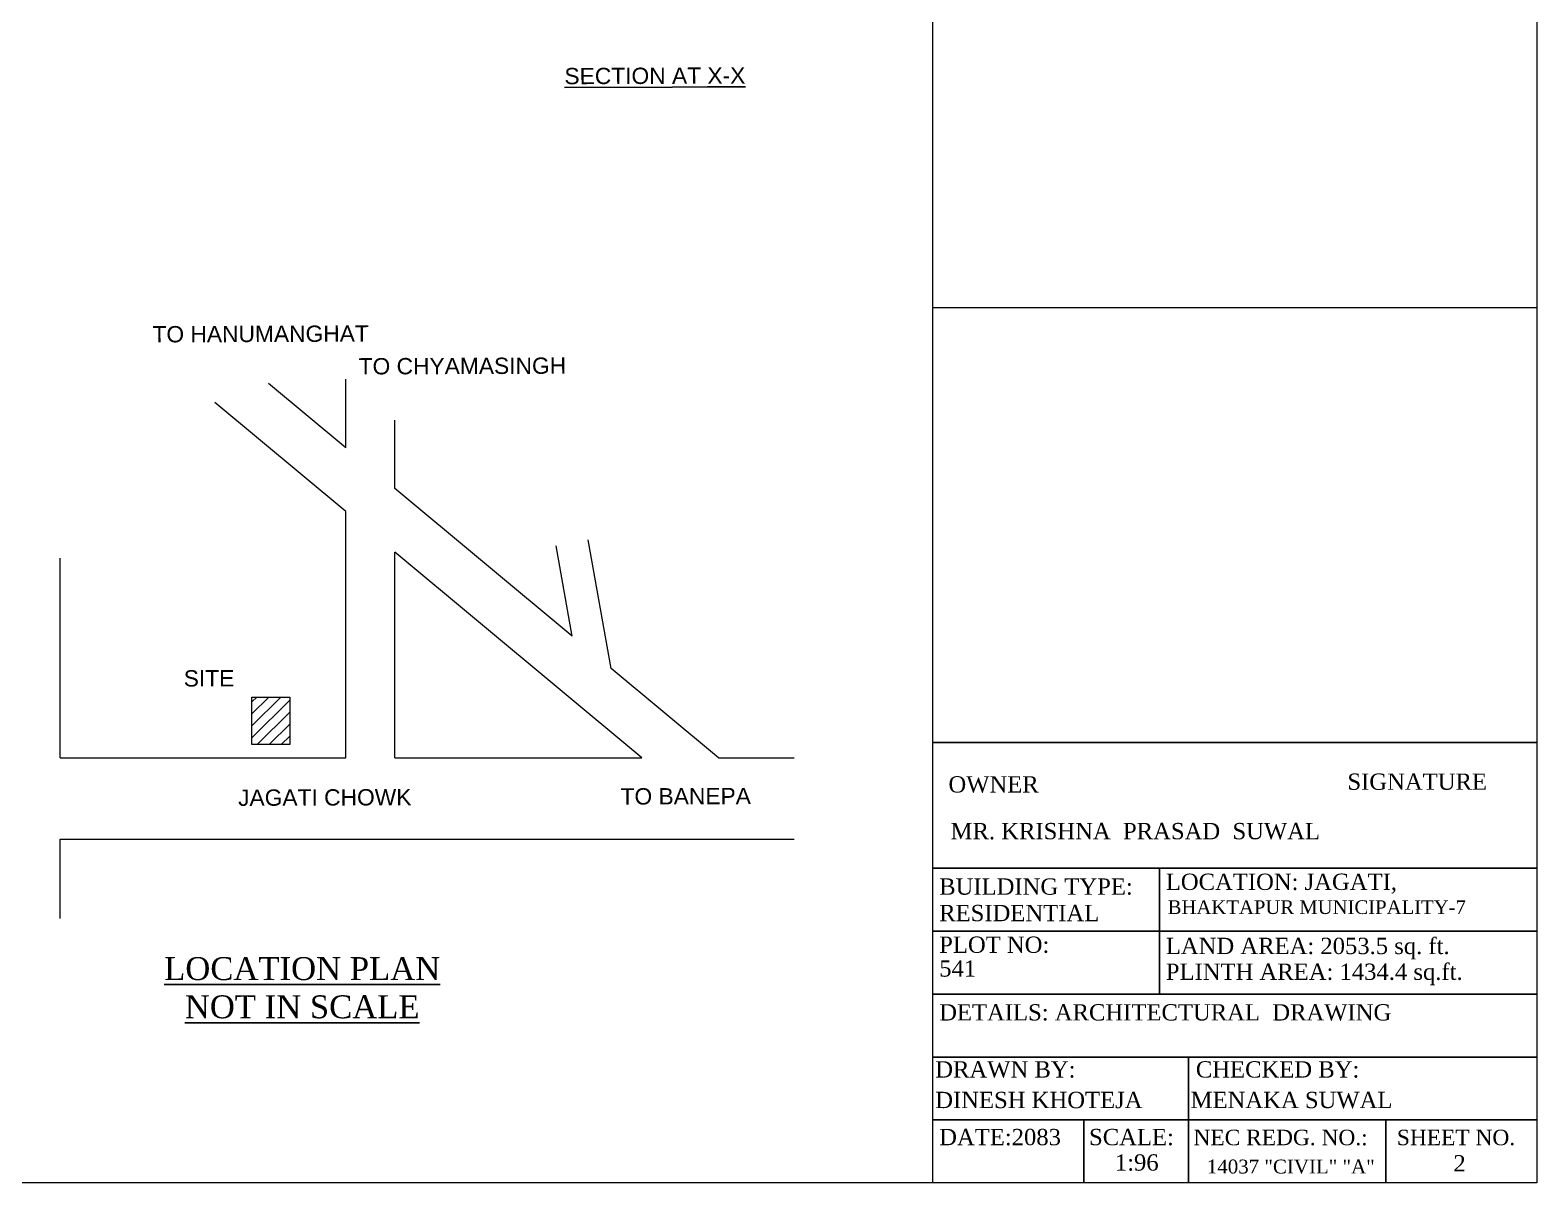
# Model space of a CAD drawing. Header units: inches. Extents: x 149946 to 166271, y -29520 to -26192.
# Drawn here: x 165162 to 166271, y -28348 to -27499 of the extents above; entities that cross this region are included whole.
import ezdxf

# ---------------------------------------------------------------- set-up
doc = ezdxf.new("R2010")
doc.units = ezdxf.units.IN
doc.header["$LTSCALE"] = 5
doc.header["$MEASUREMENT"] = 0
for name, color, linetype, lineweight in [('1', 7, 'Continuous', 25), ('A-WALL', 7, 'Continuous', 9), ('ele1', 21, 'Continuous', 20)]:
    doc.layers.add(name, color=color, linetype=linetype, lineweight=lineweight)
for name, color, linetype in [('column', 4, 'Continuous'), ('TEXT', 6, 'Continuous'), ('WALL', 7, 'Continuous')]:
    doc.layers.add(name, color=color, linetype=linetype)
doc.styles.add('DIMTEXT', font='arial.ttf', dxfattribs={"height": 8})
doc.styles.add('ordinary', font='times.ttf')

msp = doc.modelspace()

# ---------------------------------------------------------------- hatches: boundary and pattern name
at = {"layer": 'WALL', "linetype": 'ByBlock', "ltscale": 5, "true_color": 0xf8991e}
h = msp.add_hatch(dxfattribs=at)
h.set_pattern_fill('ANSI31', color=30, scale=50)
h.set_pattern_definition([(45, (152693.6685, -23999.5215), (-4.4194174, 4.4194174), [])])
h.paths.add_polyline_path([(165325.3, -28025.2), (165353.1, -28025.2), (165353.1, -27990.2), (165325.3, -27990.2)])

# ---------------------------------------------------------------- linework, layer by layer
at = {"layer": '1'}
for p, q in [((165826.5, -28023.6, -72.7), (166271.1, -28023.6, -72.7)), ((165826.5, -28116.2, -72.7), (166271.1, -28116.2, -72.7)), ((165993.3, -28116.2, -72.7), (165993.3, -28208.9, -72.7)), ((165826.5, -28162.5, -72.7), (166271.1, -28162.5, -72.7)), ((165826.5, -28208.9, -72.7), (166271.1, -28208.9, -72.7)), ((165826.5, -28255.2, -72.7), (166271.1, -28255.2, -72.7)), ((166014.6, -28255.2, -72.7), (166014.6, -28347.8, -72.7)), ((165826.5, -28301.5, -72.7), (166271.1, -28301.5, -72.7)), ((165937.6, -28347.8, -72.7), (165937.6, -28301.5, -72.7)), ((166160, -28347.8, -72.7), (166160, -28301.5, -72.7))]:
    msp.add_line(p, q, dxfattribs=at)
at = {"layer": 'A-WALL', "ltscale": 5}
for p, q in [((165394.5, -27806.8, -72.7), (165337.4, -27759.4, -72.7)), ((165394.5, -27806.8, -72.7), (165394.5, -27756.3, -72.7)), ((165394.5, -27853.7, -72.7), (165297.9, -27773.4, -72.7)), ((165430.5, -27836.8, -72.7), (165430.5, -27786.3, -72.7)), ((165561.1, -27945.4, -72.7), (165430.5, -27836.8, -72.7)), ((165394.5, -28034.9, -72.7), (165394.5, -27853.7, -72.7)), ((165561.1, -27945.4, -72.7), (165549.2, -27878.8, -72.7)), ((165589.7, -27969.2, -72.7), (165572.9, -27874.6, -72.7)), ((165184.2, -28034.9, -72.7), (165184.2, -27887.9, -72.7)), ((165430.5, -28034.9, -72.7), (165430.5, -27883.6, -72.7)), ((165612.4, -28034.9, -72.7), (165430.5, -27883.6, -72.7)), ((165668.7, -28034.9, -72.7), (165589.7, -27969.2, -72.7)), ((165184.2, -28034.9, -72.7), (165394.5, -28034.9, -72.7)), ((165430.5, -28034.9, -72.7), (165612.4, -28034.9, -72.7)), ((165668.7, -28034.9, -72.7), (165724.5, -28034.9, -72.7)), ((165184.2, -28094.9, -72.7), (165724.5, -28094.9, -72.7)), ((165184.2, -28153.1, -72.7), (165184.2, -28094.9, -72.7))]:
    msp.add_line(p, q, dxfattribs=at)
at = {"layer": 'A-WALL', "ltscale": 5, "elevation": -72.7}
msp.add_lwpolyline([(165325.3, -27990.2), (165353.1, -27990.2), (165353.1, -28025.2), (165325.3, -28025.2)], close=True, dxfattribs=at)
at = {"layer": 'ele1'}
for p, q in [((165826.5, -28347.8, -72.7), (165826.5, -26192.5, -72.7)), ((166271.1, -27703.8, -72.7), (165826.5, -27703.8, -72.7))]:
    msp.add_line(p, q, dxfattribs=at)
at = {"layer": 'ele1', "elevation": -72.7}
msp.add_lwpolyline([(163186.2, -26192.5), (166271.1, -26192.5), (166271.1, -28347.8), (163186.2, -28347.8)], close=True, dxfattribs=at)
msp.add_lwpolyline([(163186.2, -26192.5), (166271.1, -26192.5), (166271.1, -28347.8), (163186.2, -28347.8)], close=True, dxfattribs=at)

# ---------------------------------------------------------------- texts
at = {"layer": '1', "style": 'ordinary'}
for s, height, p in [('OWNER', 12, (165838, -28060.5, -72.7)), ('SIGNATURE', 12, (166131.7, -28058.5, -72.7)), ('MR. KRISHNA  PRASAD  SUWAL', 12, (165839.6, -28094.9, -72.7)), ('BUILDING TYPE:  ', 12, (165831.2, -28135.7, -72.7)), ('LOCATION: JAGATI,', 12, (165998, -28132.2, -72.7)), ('RESIDENTIAL', 12, (165831.2, -28155.2, -72.7)), ('BHAKTAPUR MUNICIPALITY-7', 10.08, (165999.4, -28149.9, -72.7)), ('PLOT NO: ', 12, (165831.2, -28178.5, -72.7)), ('LAND AREA: 2053.5 sq. ft. ', 12, (165998, -28179.4, -72.7)), ('541', 12, (165831.2, -28196, -72.7)), ('PLINTH AREA: 1434.4 sq.ft.', 12, (165998, -28198.4, -72.7)), ('DETAILS: ARCHITECTURAL  DRAWING ', 12, (165831.2, -28228.3, -72.7)), ('DRAWN BY:', 12, (165828.3, -28270.3, -72.7)), ('CHECKED BY: ', 12, (166020.1, -28270.3, -72.7)), ('DINESH KHOTEJA', 12, (165828.3, -28292.8, -72.7)), ('MENAKA SUWAL', 12, (166016.3, -28292.8, -72.7)), ('DATE:2083', 12, (165831.2, -28320.1, -72.7)), ('SCALE:', 12, (165941.5, -28320.1, -72.7)), ('NEC REDG. NO.:', 11.4, (166018.4, -28320.1, -72.7)), ('SHEET NO.', 11.4, (166168.1, -28320.1, -72.7)), ('14037 "CIVIL" "A"', 10.2, (166028.2, -28340.9, -72.7)), ('2', 12, (166209.7, -28339.4, -72.7))]:
    msp.add_text(s, height=height, dxfattribs=at).set_placement(p)
msp.add_attdef('1:96', (165960.5, -28338.8, -72.7), 'SCALE', height=12, dxfattribs=at)
at = {"layer": 'column', "color": 0, "char_height": 12, "width": 216.272, "attachment_point": 2, "rotation": 0.2057, "style": 'DIMTEXT'}
for s, insert in [('{\\LSECTION AT X-X}', (165621.9, -27526.9, -72.7)), ('TO HANUMANGHAT', (165331.7, -27716.9, -72.7)), ('TO CHYAMASINGH', (165480.2, -27740.5, -72.7)), ('SITE', (165293.7, -27970.4, -72.7)), ('JAGATI CHOWK', (165378.9, -28058.1, -72.7)), ('TO BANEPA', (165644.6, -28057.2, -72.7))]:
    msp.add_mtext(s, dxfattribs=dict(at, insert=insert))
at = {"layer": 'TEXT', "insert": (165362.3, -28226.9, -72.7), "char_height": 16.875, "attachment_point": 8, "rotation": 359.9996, "style": 'ordinary'}
msp.add_mtext_dynamic_manual_height_columns('{\\LLOCATION PLAN\\PNOT IN SCALE}', width=232.087, gutter_width=1720.7, heights=[0], dxfattribs=at)

doc.saveas('drawing.dxf')
